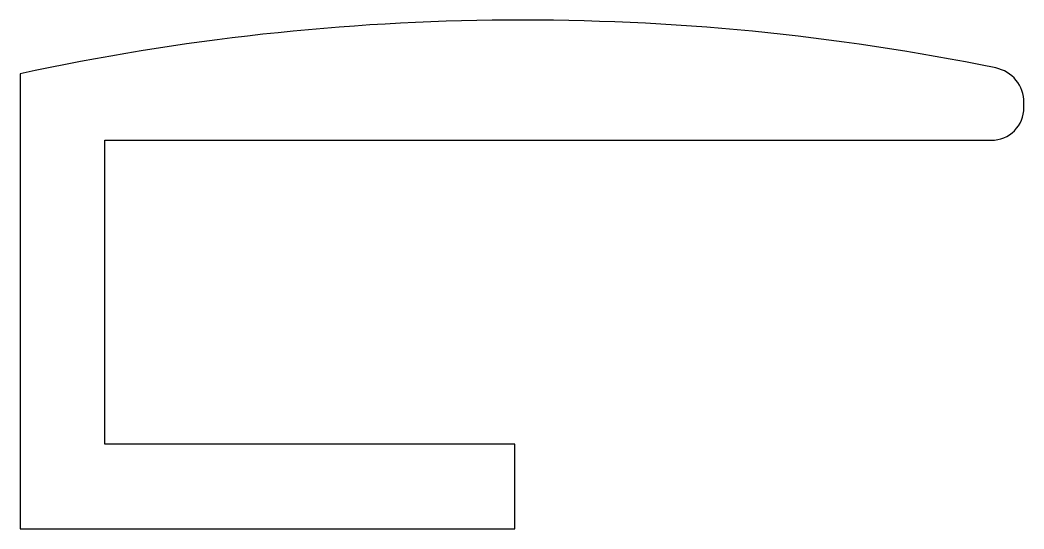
# Model space of a CAD drawing. Extents: x 945.2 to 959.4, y 4.7 to 11.9.
import ezdxf

# ---------------------------------------------------------------- set-up
doc = ezdxf.new("R2010")
doc.units = 0
doc.header["$LTSCALE"] = 15
doc.layers.get('0').update_dxf_attribs({"linetype": 'CONTINUOUS'})

msp = doc.modelspace()

# ---------------------------------------------------------------- linework, layer by layer
at = {"ltscale": 0.05}
msp.add_lwpolyline([(959.368, 10.708, 0.356394), (958.968, 11.198, 0.104103), (945.168, 11.114), (945.168, 4.675), (952.168, 4.675), (952.168, 5.875), (946.368, 5.875), (946.368, 10.175), (958.908, 10.175, 0.414214), (959.368, 10.635)], format="xyb", close=True, dxfattribs=at)

doc.saveas('drawing.dxf')
